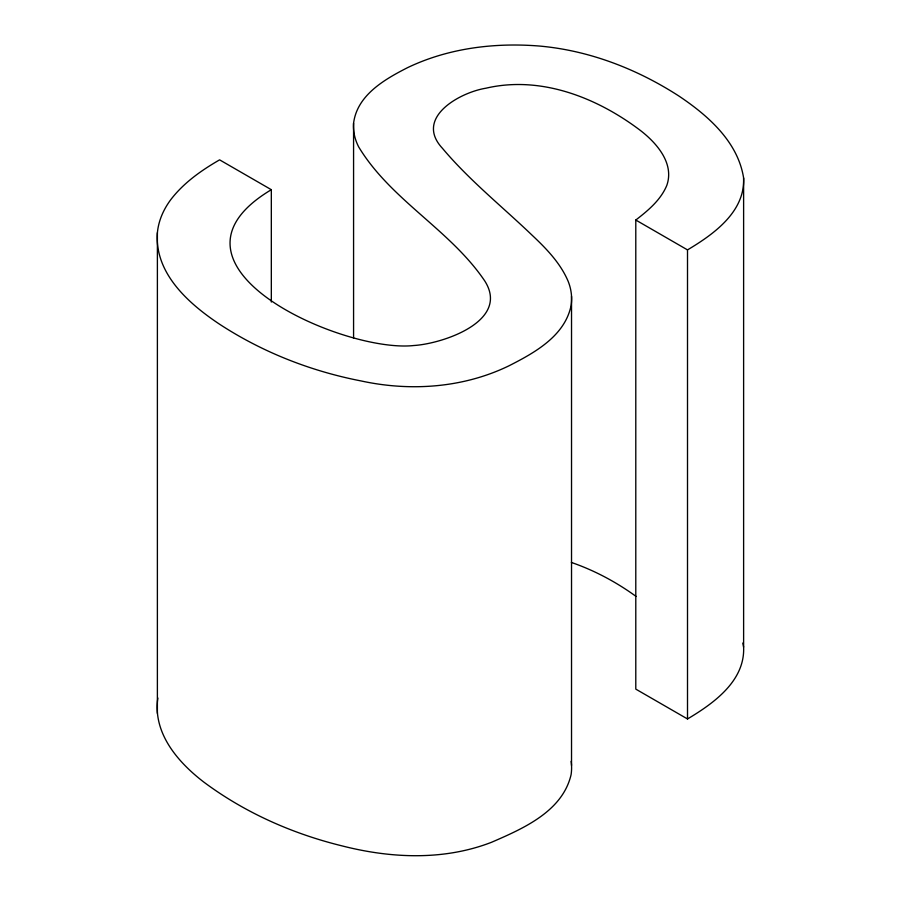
<?xml version="1.0" encoding="UTF-8"?>
<svg xmlns="http://www.w3.org/2000/svg" width="901" height="901" viewBox="0 0 901 901"><rect width="100%" height="100%" fill="white"/><g stroke="black" fill="none" stroke-linecap="round" stroke-linejoin="round"><path stroke-width="1.35" d="M271.325 302.049L271.325 189.694L219.607 159.849C201.328 170.39 183.658 182.802 170.728 199.718A169.365 97.781 0 0 0 157.393 232.717C154.364 273.397 188.681 303.637 219.484 324.157C262.36 352.19 310.856 371.201 361.087 380.943C410.372 391.642 463.26 387.993 508.975 365.806C534.473 352.832 564.713 336.197 571.065 305.698A134.823 77.846 0 0 0 568.058 281.078C560.321 262.946 546.231 248.53 532.097 235.206C502.094 206.453 469.263 180.245 442.447 148.316C414.055 117.873 459.611 92.454 485.977 88.197C540.814 75.369 597.07 97.601 640.465 130.51C656.716 143.079 674.556 163.385 666.796 185.437C660.692 200.078 648.033 210.575 635.791 220.035L635.791 689.119L687.508 718.964C713.502 703.444 745.116 681.077 743.618 647.098L743.618 178.015C737.919 141.66 707.927 115.474 678.915 96.047C637.108 69.017 589.299 50.467 539.508 46.052C494.672 42.415 448.36 48.091 407.522 67.676C384.637 79.333 357.033 95.146 353.575 123.291L353.575 338.168M571.121 761.311A134.823 77.846 0 0 1 571.065 774.781C562.393 811.587 522.985 828.627 491.608 842.255C443.9 860.77 391.045 858.394 342.177 845.915C292.577 833.785 244.914 812.702 203.896 782.147C178.995 763.068 154.488 735.362 157.393 701.789A169.365 97.781 0 0 1 157.878 698.016M743.618 178.015C745.116 212.005 713.502 234.361 687.508 249.892L687.508 718.964M271.325 189.694C144.633 265.547 343.495 353.293 413.739 345.522C442.38 343.81 510.484 321.319 484.749 280.932C450.117 229.699 390.843 200.135 358.688 146.931A126.241 72.88 0 0 1 353.575 123.291M571.358 562.438C594.491 570.401 616.34 582.102 636.117 596.451M635.791 220.035L687.508 249.892M742.796 643.032L743.618 647.098M571.527 296.35L571.527 765.433M157.393 232.717L157.382 713.378"/></g></svg>
